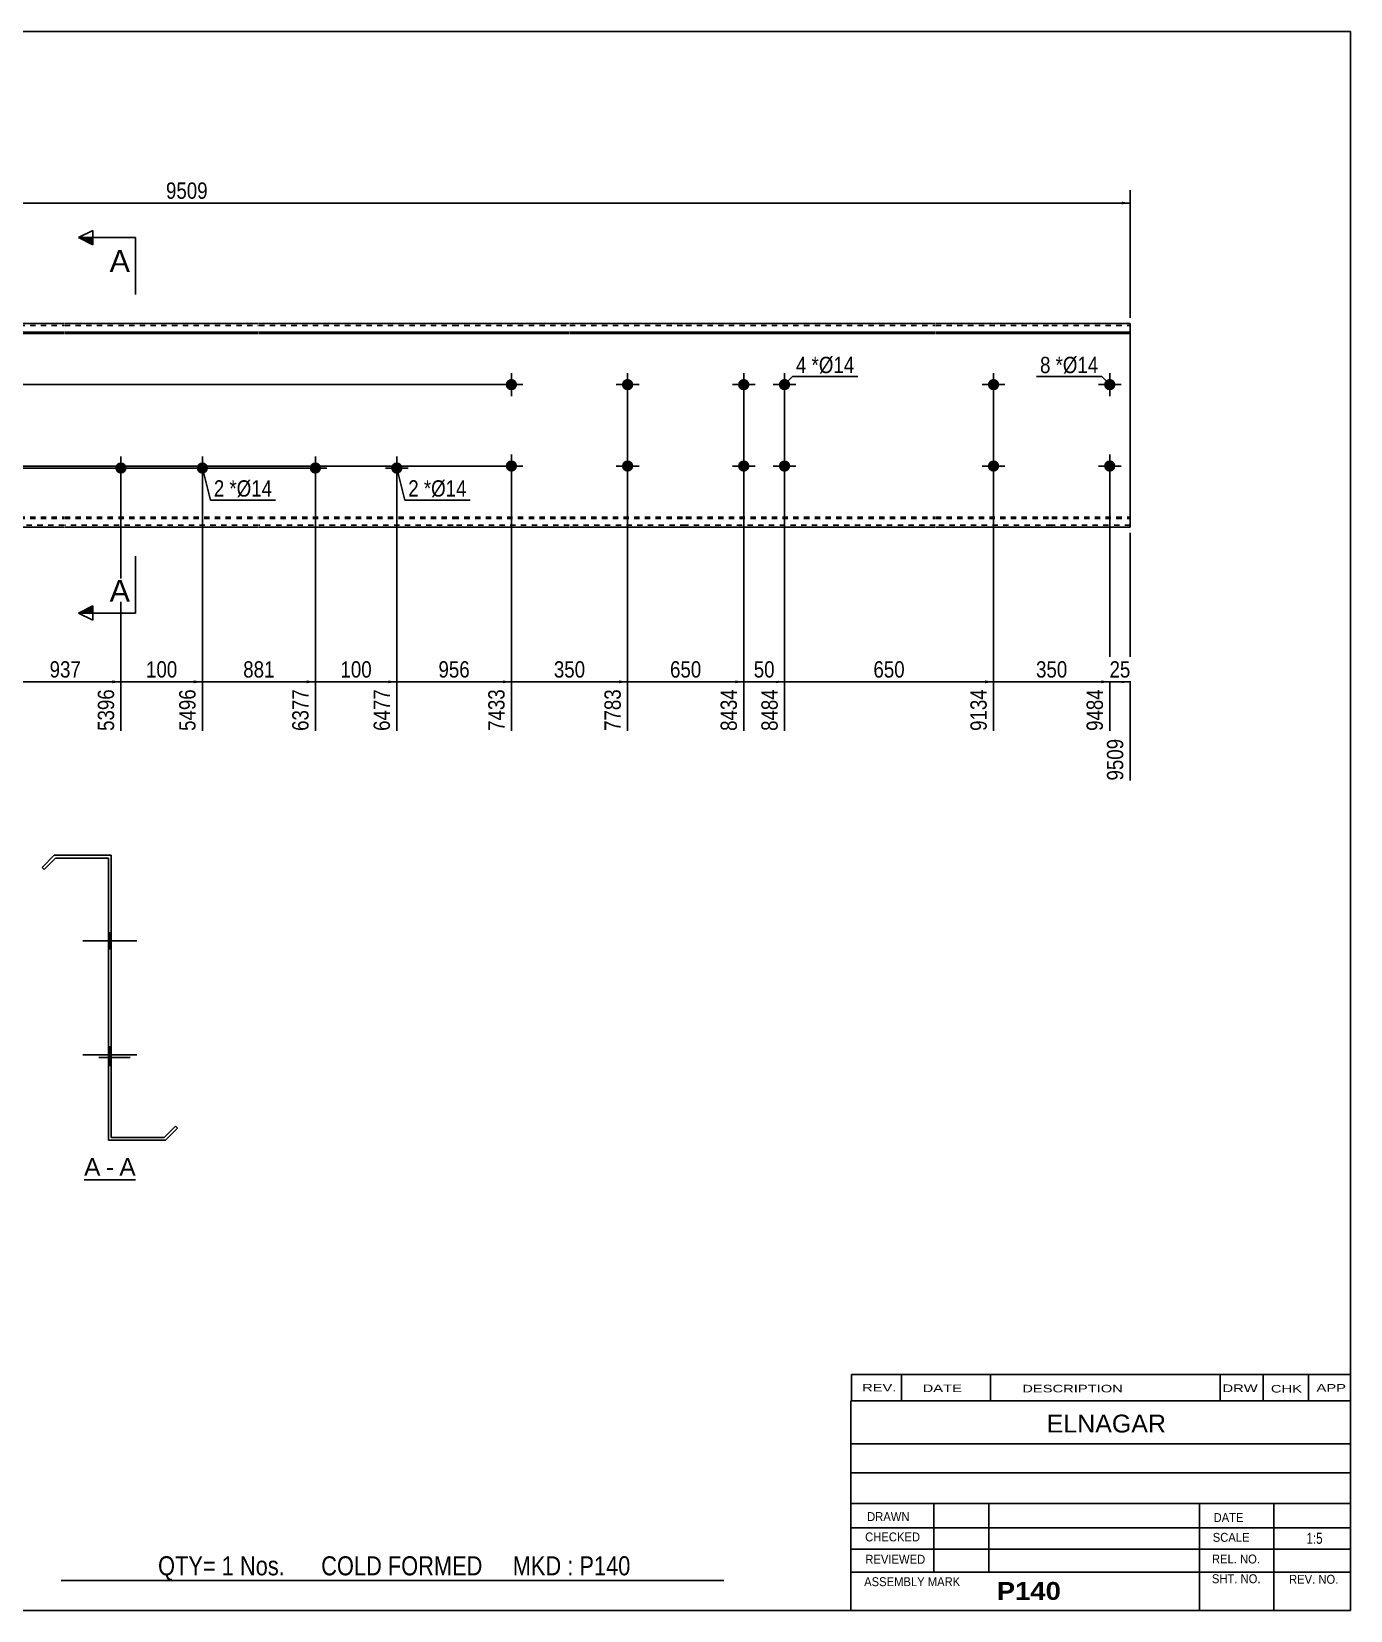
# Model space of a CAD drawing. Header units: millimetres. Extents: x -33 to 369, y -208 to 69.
# Drawn here: x 138.2 to 369.5, y -207.9 to 69.1 of the extents above; entities that cross this region are included whole.
import ezdxf

# ---------------------------------------------------------------- set-up
doc = ezdxf.new("R2010")
doc.units = ezdxf.units.MM
doc.linetypes.add('DXK_LINE_DOT1', pattern=[1.8814, 0.9407, -0.9407])
doc.styles.add('Arial', font='ARIAL.TTF', dxfattribs={"height": 0.2})
doc.styles.add('Arial Bold', font='ARIALBD.TTF', dxfattribs={"height": 0.2})
doc.styles.add('Arial Narrow', font='ARIALN.TTF', dxfattribs={"height": 0.2})

# ---------------------------------------------------------------- blocks, each defined once
blk = doc.blocks.new('Unknown-628700076-1200')
at = {"color": 5, "linetype": 'Continuous'}
for p, q in [((369.5, 69.08), (-30.5, 69.08)), ((-30.5, 69.08), (-30.5, -207.92)), ((369.5, -207.92), (369.5, 69.08)), ((-30.5, -207.92), (369.5, -207.92))]:
    blk.add_line(p, q, dxfattribs=at)
at = {"color": 174, "linetype": 'Continuous', "style": 'Arial'}
blk.add_text('Tekla structures', height=1.9102, rotation=90, dxfattribs=at).set_placement((-31, -207.42))
blk = doc.blocks.new('Unknown-628700076-12 - 1624')
at = {"color": 7, "linetype": 'Continuous'}
blk.add_line((147.42, -132.38), (156.45, -132.38), dxfattribs=at)
at = {"color": 0, "linetype": 'Continuous'}
blk.add_wipeout([(150.26, -131.63), (150.26, -128.43), (147.42, -128.43), (147.42, -131.63)], dxfattribs=at)
blk.add_wipeout([(152.64, -131.63), (152.64, -128.43), (151.22, -128.43), (151.22, -131.63)], dxfattribs=at)
at = {"color": 96, "linetype": 'Continuous', "style": 'Arial'}
blk.add_text('A', height=3.06, dxfattribs=at).set_placement((147.42, -131.63))
at = {"color": 0, "linetype": 'Continuous'}
blk.add_wipeout([(156.45, -131.63), (156.45, -128.43), (153.6, -128.43), (153.6, -131.63)], dxfattribs=at)
at = {"color": 96, "linetype": 'Continuous', "style": 'Arial'}
for s, p in [('A', (153.6, -131.63)), ('-', (151.22, -131.63))]:
    blk.add_text(s, height=3.06, dxfattribs=at).set_placement(p)
blk = doc.blocks.new('Bolt-628700076-1294 - 1220')
at = {"linetype": 'Continuous'}
for points in [[(221.35, -7.14, -1), (223.35, -7.14, -1)], [(326.29, -7.14, -1), (328.29, -7.14, -1)]]:
    blk.add_hatch(color=3, dxfattribs=at).paths.add_polyline_path(points)
at = {"color": 3, "linetype": 'Continuous'}
for p, q in [((222.35, -9.14), (222.35, -5.14)), ((327.29, -9.14), (327.29, -5.14)), ((224.35, -7.14), (220.35, -7.14)), ((329.29, -7.14), (325.29, -7.14))]:
    blk.add_line(p, q, dxfattribs=at)
blk = doc.blocks.new('Bolt-628700076-1261 - 1220')
at = {"linetype": 'Continuous'}
for points in [[(262.1, 7.14, -1), (264.1, 7.14, -1)], [(269.25, 7.14, -1), (271.25, 7.14, -1)], [(262.1, -7.14, -1), (264.1, -7.14, -1)], [(269.25, -7.14, -1), (271.25, -7.14, -1)]]:
    blk.add_hatch(color=3, dxfattribs=at).paths.add_polyline_path(points)
at = {"color": 3, "linetype": 'Continuous'}
for p, q in [((263.1, 5.14), (263.1, 9.14)), ((270.25, 5.14), (270.25, 9.14)), ((261.1, 7.14), (265.1, 7.14)), ((268.25, 7.14), (272.25, 7.14)), ((263.1, -9.14), (263.1, -5.14)), ((270.25, -9.14), (270.25, -5.14)), ((261.1, -7.14), (265.1, -7.14)), ((268.25, -7.14), (272.25, -7.14))]:
    blk.add_line(p, q, dxfattribs=at)
blk = doc.blocks.new('Part-628700076-1363 - 1220')
at = {"color": 2, "linetype": 'Continuous'}
for p, q in [((8.57, 17.86), (0, 17.86)), ((0, 17.86), (0, -17.86)), ((36.09, 17.86), (8.67, 17.86)), ((56.47, 17.86), (36.19, 17.86)), ((90.57, 17.86), (56.57, 17.86)), ((124.67, 17.86), (90.67, 17.86)), ((143.91, 17.86), (124.77, 17.86)), ((178.01, 17.86), (144.01, 17.86)), ((212.11, 17.86), (178.11, 17.86)), ((232.49, 17.86), (212.21, 17.86)), ((252.87, 17.86), (232.59, 17.86)), ((296.68, 17.86), (252.97, 17.86)), ((317.05, 17.86), (296.78, 17.86)), ((330.86, 17.86), (317.15, 17.86)), ((330.86, -17.86), (330.86, 17.86)), ((0, 16.34), (8.57, 16.34)), ((0, 16.09), (8.57, 16.09)), ((8.67, 16.34), (36.09, 16.34)), ((8.67, 16.09), (36.09, 16.09)), ((36.19, 16.34), (56.47, 16.34)), ((36.19, 16.09), (56.47, 16.09)), ((56.57, 16.34), (90.57, 16.34)), ((56.57, 16.09), (90.57, 16.09)), ((90.67, 16.34), (124.67, 16.34)), ((90.67, 16.09), (124.67, 16.09)), ((124.77, 16.34), (143.91, 16.34)), ((124.77, 16.09), (143.91, 16.09)), ((144.01, 16.34), (178.01, 16.34)), ((144.01, 16.09), (178.01, 16.09)), ((178.11, 16.34), (212.11, 16.34)), ((178.11, 16.09), (212.11, 16.09)), ((212.21, 16.34), (232.49, 16.34)), ((212.21, 16.09), (232.49, 16.09)), ((232.59, 16.34), (252.87, 16.34)), ((232.59, 16.09), (252.87, 16.09)), ((252.97, 16.34), (296.68, 16.34)), ((252.97, 16.09), (296.68, 16.09)), ((296.78, 16.34), (317.05, 16.34)), ((296.78, 16.09), (317.05, 16.09)), ((317.15, 16.34), (330.86, 16.34)), ((317.15, 16.09), (330.86, 16.09)), ((8.57, -17.86), (0, -17.86)), ((36.09, -17.86), (8.67, -17.86)), ((56.47, -17.86), (36.19, -17.86)), ((90.57, -17.86), (56.57, -17.86)), ((124.67, -17.86), (90.67, -17.86)), ((143.91, -17.86), (124.77, -17.86)), ((178.01, -17.86), (144.01, -17.86)), ((212.11, -17.86), (178.11, -17.86)), ((232.49, -17.86), (212.21, -17.86)), ((252.87, -17.86), (232.59, -17.86)), ((296.68, -17.86), (252.97, -17.86)), ((317.05, -17.86), (296.78, -17.86)), ((330.86, -17.86), (317.15, -17.86))]:
    blk.add_line(p, q, dxfattribs=at)
at = {"color": 7, "linetype": 'DXK_LINE_DOT1'}
for p, q in [((0, 17.5), (8.57, 17.5)), ((8.67, 17.5), (36.09, 17.5)), ((36.19, 17.5), (56.47, 17.5)), ((56.57, 17.5), (90.57, 17.5)), ((90.67, 17.5), (124.67, 17.5)), ((124.77, 17.5), (143.91, 17.5)), ((144.01, 17.5), (178.01, 17.5)), ((178.11, 17.5), (212.11, 17.5)), ((212.21, 17.5), (232.49, 17.5)), ((232.59, 17.5), (252.87, 17.5)), ((252.97, 17.5), (296.68, 17.5)), ((296.78, 17.5), (317.05, 17.5)), ((317.15, 17.5), (330.86, 17.5)), ((0, -16.09), (8.57, -16.09)), ((0, -16.34), (8.57, -16.34)), ((8.67, -16.09), (36.09, -16.09)), ((8.67, -16.34), (36.09, -16.34)), ((36.19, -16.09), (56.47, -16.09)), ((36.19, -16.34), (56.47, -16.34)), ((56.57, -16.09), (90.57, -16.09)), ((56.57, -16.34), (90.57, -16.34)), ((90.67, -16.09), (124.67, -16.09)), ((90.67, -16.34), (124.67, -16.34)), ((124.77, -16.09), (143.91, -16.09)), ((124.77, -16.34), (143.91, -16.34)), ((144.01, -16.09), (178.01, -16.09)), ((144.01, -16.34), (178.01, -16.34)), ((178.11, -16.09), (212.11, -16.09)), ((178.11, -16.34), (212.11, -16.34)), ((212.21, -16.09), (232.49, -16.09)), ((212.21, -16.34), (232.49, -16.34)), ((232.59, -16.09), (252.87, -16.09)), ((232.59, -16.34), (252.87, -16.34)), ((252.97, -16.09), (296.68, -16.09)), ((252.97, -16.34), (296.68, -16.34)), ((296.78, -16.09), (317.05, -16.09)), ((296.78, -16.34), (317.05, -16.34)), ((317.15, -16.09), (330.86, -16.09)), ((317.15, -16.34), (330.86, -16.34)), ((8.57, -17.5), (0, -17.5)), ((36.09, -17.5), (8.67, -17.5)), ((56.47, -17.5), (36.19, -17.5)), ((90.57, -17.5), (56.57, -17.5)), ((124.67, -17.5), (90.67, -17.5)), ((143.91, -17.5), (124.77, -17.5)), ((178.01, -17.5), (144.01, -17.5)), ((212.11, -17.5), (178.11, -17.5)), ((232.49, -17.5), (212.21, -17.5)), ((252.87, -17.5), (232.59, -17.5)), ((296.68, -17.5), (252.97, -17.5)), ((317.05, -17.5), (296.78, -17.5)), ((330.86, -17.5), (317.15, -17.5))]:
    blk.add_line(p, q, dxfattribs=at)
blk = doc.blocks.new('Bolt-628700076-1299 - 1220')
at = {"linetype": 'Continuous'}
for points in [[(221.35, 7.14, -1), (223.35, 7.14, -1)], [(326.29, 7.14, -1), (328.29, 7.14, -1)]]:
    blk.add_hatch(color=3, dxfattribs=at).paths.add_polyline_path(points)
at = {"color": 3, "linetype": 'Continuous'}
for p, q in [((222.35, 5.14), (222.35, 9.14)), ((327.29, 5.14), (327.29, 9.14)), ((224.35, 7.14), (220.35, 7.14)), ((329.29, 7.14), (325.29, 7.14))]:
    blk.add_line(p, q, dxfattribs=at)
blk = doc.blocks.new('Bolt-628700076-1368 - 1220')
at = {"linetype": 'Continuous'}
for points in [[(153.87, -6.49, -1), (153.87, -8.49, -1)], [(168.15, -6.49, -1), (168.15, -8.49, -1)]]:
    blk.add_hatch(color=3, dxfattribs=at).paths.add_polyline_path(points)
at = {"color": 3, "linetype": 'Continuous'}
for p, q in [((153.87, -9.49), (153.87, -5.49)), ((168.15, -9.49), (168.15, -5.49)), ((151.87, -7.49), (155.87, -7.49)), ((166.15, -7.49), (170.15, -7.49))]:
    blk.add_line(p, q, dxfattribs=at)
blk = doc.blocks.new('Bolt-628700076-1304 - 1220')
at = {"linetype": 'Continuous'}
for points in [[(241.73, 7.14, -1), (243.73, 7.14, -1)], [(305.91, 7.14, -1), (307.91, 7.14, -1)]]:
    blk.add_hatch(color=3, dxfattribs=at).paths.add_polyline_path(points)
at = {"color": 3, "linetype": 'Continuous'}
for p, q in [((242.73, 5.14), (242.73, 9.14)), ((306.91, 5.14), (306.91, 9.14)), ((244.73, 7.14), (240.73, 7.14)), ((308.91, 7.14), (304.91, 7.14))]:
    blk.add_line(p, q, dxfattribs=at)
blk = doc.blocks.new('Bolt-628700076-1309 - 1220')
at = {"linetype": 'Continuous'}
for points in [[(241.73, -7.14, -1), (243.73, -7.14, -1)], [(305.91, -7.14, -1), (307.91, -7.14, -1)]]:
    blk.add_hatch(color=3, dxfattribs=at).paths.add_polyline_path(points)
at = {"color": 3, "linetype": 'Continuous'}
for p, q in [((242.73, -9.14), (242.73, -5.14)), ((306.91, -9.14), (306.91, -5.14)), ((244.73, -7.14), (240.73, -7.14)), ((308.91, -7.14), (304.91, -7.14))]:
    blk.add_line(p, q, dxfattribs=at)
blk = doc.blocks.new('Bolt-628700076-1337 - 1220')
at = {"linetype": 'Continuous'}
for points in [[(187.97, -6.49, -1), (187.97, -8.49, -1)], [(202.25, -6.49, -1), (202.25, -8.49, -1)]]:
    blk.add_hatch(color=3, dxfattribs=at).paths.add_polyline_path(points)
at = {"color": 3, "linetype": 'Continuous'}
for p, q in [((187.97, -9.49), (187.97, -5.49)), ((202.25, -9.49), (202.25, -5.49)), ((185.97, -7.49), (189.97, -7.49)), ((200.25, -7.49), (204.25, -7.49))]:
    blk.add_line(p, q, dxfattribs=at)
blk = doc.blocks.new('Bolt-628700076-1629 - 1624')
at = {"linetype": 'Continuous'}
for points in [[(151.68, -89.03), (151.68, -91.83), (152.18, -91.83), (152.18, -89.03)], [(151.68, -89.03), (151.68, -91.83), (152.18, -91.83), (152.18, -89.03)], [(151.68, -109.03), (151.68, -111.83), (152.18, -111.83), (152.18, -109.03)], [(151.68, -109.03), (151.68, -111.83), (152.18, -111.83), (152.18, -109.03)]]:
    blk.add_hatch(color=3, dxfattribs=at).paths.add_polyline_path(points)
at = {"color": 3, "linetype": 'Continuous'}
for p, q in [((154.78, -90.43), (147.18, -90.43)), ((154.78, -90.43), (147.18, -90.43)), ((152.18, -89.03), (151.68, -89.03)), ((152.18, -89.03), (151.68, -89.03)), ((152.18, -91.83), (151.68, -91.83)), ((152.18, -91.83), (151.68, -91.83)), ((154.78, -110.43), (147.18, -110.43)), ((154.78, -110.43), (147.18, -110.43)), ((152.18, -109.03), (151.68, -109.03)), ((152.18, -109.03), (151.68, -109.03)), ((152.18, -111.83), (151.68, -111.83)), ((152.18, -111.83), (151.68, -111.83))]:
    blk.add_line(p, q, dxfattribs=at)
blk = doc.blocks.new('Bolt-628700076-1630 - 1624')
at = {"linetype": 'Continuous'}
for points in [[(152.18, -91.83), (152.18, -89.03), (151.68, -89.03), (151.68, -91.83)], [(152.18, -111.83), (152.18, -109.03), (151.68, -109.03), (151.68, -111.83)]]:
    blk.add_hatch(color=3, dxfattribs=at).paths.add_polyline_path(points)
at = {"color": 3, "linetype": 'Continuous'}
for p, q in [((152.18, -90.43), (147.68, -90.43)), ((152.18, -89.03), (151.68, -89.03)), ((152.18, -91.83), (151.68, -91.83)), ((152.18, -110.43), (147.68, -110.43)), ((152.18, -109.03), (151.68, -109.03)), ((152.18, -111.83), (151.68, -111.83))]:
    blk.add_line(p, q, dxfattribs=at)
blk = doc.blocks.new('Bolt-628700076-1631 - 1624')
at = {"linetype": 'Continuous'}
blk.add_hatch(color=3, dxfattribs=at).paths.add_polyline_path([(151.68, -109.03), (151.68, -111.83), (152.18, -111.83), (152.18, -109.03)])
blk.add_hatch(color=3, dxfattribs=at).paths.add_polyline_path([(151.68, -109.03), (151.68, -111.83), (152.18, -111.83), (152.18, -109.03)])
at = {"color": 3, "linetype": 'Continuous'}
for p, q in [((150.08, -110.43), (156.68, -110.43)), ((150.08, -110.43), (156.68, -110.43)), ((151.68, -109.03), (152.18, -109.03)), ((151.68, -109.03), (152.18, -109.03)), ((151.68, -111.83), (152.18, -111.83)), ((151.68, -111.83), (152.18, -111.83))]:
    blk.add_line(p, q, dxfattribs=at)
blk = doc.blocks.new('Bolt-628700076-1632 - 1624')
at = {"linetype": 'Continuous'}
blk.add_hatch(color=3, dxfattribs=at).paths.add_polyline_path([(151.68, -89.03), (151.68, -91.83), (152.18, -91.83), (152.18, -89.03)])
blk.add_hatch(color=3, dxfattribs=at).paths.add_polyline_path([(151.68, -89.03), (151.68, -91.83), (152.18, -91.83), (152.18, -89.03)])
at = {"color": 3, "linetype": 'Continuous'}
for p, q in [((150.08, -90.43), (156.68, -90.43)), ((150.08, -90.43), (156.68, -90.43)), ((151.68, -89.03), (152.18, -89.03)), ((151.68, -89.03), (152.18, -89.03)), ((151.68, -91.83), (152.18, -91.83)), ((151.68, -91.83), (152.18, -91.83))]:
    blk.add_line(p, q, dxfattribs=at)
blk = doc.blocks.new('Bolt-628700076-1633 - 1624')
at = {"linetype": 'Continuous'}
blk.add_hatch(color=3, dxfattribs=at).paths.add_polyline_path([(151.68, -89.03), (151.68, -91.83), (152.18, -91.83), (152.18, -89.03)])
blk.add_hatch(color=3, dxfattribs=at).paths.add_polyline_path([(151.68, -89.03), (151.68, -91.83), (152.18, -91.83), (152.18, -89.03)])
at = {"color": 3, "linetype": 'Continuous'}
for p, q in [((150.08, -90.43), (156.68, -90.43)), ((150.08, -90.43), (156.68, -90.43)), ((151.68, -89.03), (152.18, -89.03)), ((151.68, -89.03), (152.18, -89.03)), ((151.68, -91.83), (152.18, -91.83)), ((151.68, -91.83), (152.18, -91.83))]:
    blk.add_line(p, q, dxfattribs=at)
blk = doc.blocks.new('Bolt-628700076-1634 - 1624')
at = {"linetype": 'Continuous'}
blk.add_hatch(color=3, dxfattribs=at).paths.add_polyline_path([(151.68, -109.03), (151.68, -111.83), (152.18, -111.83), (152.18, -109.03)])
blk.add_hatch(color=3, dxfattribs=at).paths.add_polyline_path([(151.68, -109.03), (151.68, -111.83), (152.18, -111.83), (152.18, -109.03)])
at = {"color": 3, "linetype": 'Continuous'}
for p, q in [((150.08, -110.43), (156.68, -110.43)), ((150.08, -110.43), (156.68, -110.43)), ((151.68, -109.03), (152.18, -109.03)), ((151.68, -109.03), (152.18, -109.03)), ((151.68, -111.83), (152.18, -111.83)), ((151.68, -111.83), (152.18, -111.83))]:
    blk.add_line(p, q, dxfattribs=at)
blk = doc.blocks.new('Bolt-628700076-1635 - 1624')
at = {"linetype": 'Continuous'}
blk.add_hatch(color=3, dxfattribs=at).paths.add_polyline_path([(152.18, -112.32), (152.18, -109.52), (151.68, -109.52), (151.68, -112.32)])
blk.add_hatch(color=3, dxfattribs=at).paths.add_polyline_path([(152.18, -112.32), (152.18, -109.52), (151.68, -109.52), (151.68, -112.32)])
at = {"color": 3, "linetype": 'Continuous'}
for p, q in [((151.68, -109.52), (152.18, -109.52)), ((151.68, -109.52), (152.18, -109.52)), ((149.98, -110.92), (155.48, -110.92)), ((149.98, -110.92), (155.48, -110.92)), ((151.68, -112.32), (152.18, -112.32)), ((151.68, -112.32), (152.18, -112.32))]:
    blk.add_line(p, q, dxfattribs=at)
blk = doc.blocks.new('Bolt-628700076-1636 - 1624')
at = {"linetype": 'Continuous'}
for points in [[(151.68, -89.03), (151.68, -91.83), (152.18, -91.83), (152.18, -89.03)], [(151.68, -109.03), (151.68, -111.83), (152.18, -111.83), (152.18, -109.03)]]:
    blk.add_hatch(color=3, dxfattribs=at).paths.add_polyline_path(points)
at = {"color": 3, "linetype": 'Continuous'}
for p, q in [((153.78, -90.43), (147.18, -90.43)), ((152.18, -89.03), (151.68, -89.03)), ((152.18, -91.83), (151.68, -91.83)), ((153.78, -110.43), (147.18, -110.43)), ((152.18, -109.03), (151.68, -109.03)), ((152.18, -111.83), (151.68, -111.83))]:
    blk.add_line(p, q, dxfattribs=at)
blk = doc.blocks.new('Bolt-628700076-1637 - 1624')
at = {"linetype": 'Continuous'}
for points in [[(151.68, -89.03), (151.68, -91.83), (152.18, -91.83), (152.18, -89.03)], [(151.68, -89.03), (151.68, -91.83), (152.18, -91.83), (152.18, -89.03)], [(151.68, -109.03), (151.68, -111.83), (152.18, -111.83), (152.18, -109.03)], [(151.68, -109.03), (151.68, -111.83), (152.18, -111.83), (152.18, -109.03)]]:
    blk.add_hatch(color=3, dxfattribs=at).paths.add_polyline_path(points)
at = {"color": 3, "linetype": 'Continuous'}
for p, q in [((154.78, -90.43), (147.18, -90.43)), ((154.78, -90.43), (147.18, -90.43)), ((152.18, -89.03), (151.68, -89.03)), ((152.18, -89.03), (151.68, -89.03)), ((152.18, -91.83), (151.68, -91.83)), ((152.18, -91.83), (151.68, -91.83)), ((154.78, -110.43), (147.18, -110.43)), ((154.78, -110.43), (147.18, -110.43)), ((152.18, -109.03), (151.68, -109.03)), ((152.18, -109.03), (151.68, -109.03)), ((152.18, -111.83), (151.68, -111.83)), ((152.18, -111.83), (151.68, -111.83))]:
    blk.add_line(p, q, dxfattribs=at)
blk = doc.blocks.new('Part-628700076-1638 - 1624')
at = {"color": 2, "linetype": 'Continuous'}
for p, q in [((142.18, -75.43), (140.06, -77.55)), ((140.06, -77.55), (140.41, -77.91)), ((142.39, -75.93), (140.41, -77.91)), ((142.18, -75.43), (152.18, -75.43)), ((142.39, -75.93), (151.68, -75.93)), ((151.68, -75.93), (151.68, -125.43)), ((152.18, -124.93), (152.18, -75.43)), ((161.48, -124.93), (163.45, -122.96)), ((161.68, -125.43), (163.8, -123.31)), ((163.8, -123.31), (163.45, -122.96)), ((161.68, -125.43), (151.68, -125.43)), ((161.48, -124.93), (152.18, -124.93))]:
    blk.add_line(p, q, dxfattribs=at)
blk = doc.blocks.new('Bolt-628700076-1639 - 1624')
at = {"linetype": 'Continuous'}
blk.add_hatch(color=3, dxfattribs=at).paths.add_polyline_path([(152.18, -112.32), (152.18, -109.52), (151.68, -109.52), (151.68, -112.32)])
blk.add_hatch(color=3, dxfattribs=at).paths.add_polyline_path([(152.18, -112.32), (152.18, -109.52), (151.68, -109.52), (151.68, -112.32)])
at = {"color": 3, "linetype": 'Continuous'}
for p, q in [((151.68, -109.52), (152.18, -109.52)), ((151.68, -109.52), (152.18, -109.52)), ((149.98, -110.92), (155.48, -110.92)), ((149.98, -110.92), (155.48, -110.92)), ((151.68, -112.32), (152.18, -112.32)), ((151.68, -112.32), (152.18, -112.32))]:
    blk.add_line(p, q, dxfattribs=at)
blk = doc.blocks.new('Bolt-628700076-1640 - 1624')
at = {"linetype": 'Continuous'}
blk.add_hatch(color=3, dxfattribs=at).paths.add_polyline_path([(152.18, -112.32), (152.18, -109.52), (151.68, -109.52), (151.68, -112.32)])
blk.add_hatch(color=3, dxfattribs=at).paths.add_polyline_path([(152.18, -112.32), (152.18, -109.52), (151.68, -109.52), (151.68, -112.32)])
at = {"color": 3, "linetype": 'Continuous'}
for p, q in [((151.68, -109.52), (152.18, -109.52)), ((151.68, -109.52), (152.18, -109.52)), ((149.98, -110.92), (155.48, -110.92)), ((149.98, -110.92), (155.48, -110.92)), ((151.68, -112.32), (152.18, -112.32)), ((151.68, -112.32), (152.18, -112.32))]:
    blk.add_line(p, q, dxfattribs=at)
blk = doc.blocks.new('Bolt-628700076-1641 - 1624')
at = {"linetype": 'Continuous'}
blk.add_hatch(color=3, dxfattribs=at).paths.add_polyline_path([(152.18, -112.32), (152.18, -109.52), (151.68, -109.52), (151.68, -112.32)])
blk.add_hatch(color=3, dxfattribs=at).paths.add_polyline_path([(152.18, -112.32), (152.18, -109.52), (151.68, -109.52), (151.68, -112.32)])
at = {"color": 3, "linetype": 'Continuous'}
for p, q in [((151.68, -109.52), (152.18, -109.52)), ((151.68, -109.52), (152.18, -109.52)), ((149.98, -110.92), (155.48, -110.92)), ((149.98, -110.92), (155.48, -110.92)), ((151.68, -112.32), (152.18, -112.32)), ((151.68, -112.32), (152.18, -112.32))]:
    blk.add_line(p, q, dxfattribs=at)
blk = doc.blocks.new('StraightDimension-628700076-2629 - 1220')
at = {"linetype": 'Continuous'}
blk.add_hatch(color=7, dxfattribs=at).paths.add_polyline_path([(186.47, -44.75), (187.97, -45), (186.47, -45.25)])
at = {"color": 7, "linetype": 'Continuous'}
for p, q in [((168.15, -8.49), (168.15, -53.61)), ((187.97, -8.49), (187.97, -53.61)), ((168.15, -45), (187.97, -45))]:
    blk.add_line(p, q, dxfattribs=at)
at = {"color": 0}
blk.add_wipeout([(181.4, -44.85), (181.4, -40.65), (174.72, -40.65), (174.72, -44.85)], dxfattribs=at)
at = {"color": 0, "linetype": 'Continuous'}
blk.add_wipeout([(187.37, -45.7), (183.17, -45.7), (183.17, -54.21), (187.37, -54.21)], dxfattribs=at)
at = {"color": 3, "style": 'Arial Narrow'}
blk.add_text('881', height=2.863, dxfattribs=at).set_placement((175.32, -44.25))
at = {"color": 3, "linetype": 'Continuous', "style": 'Arial Narrow'}
blk.add_text('6377', height=2.863, rotation=90.0002, dxfattribs=at).set_placement((186.77, -53.61))
blk = doc.blocks.new('StraightDimension-628700076-2623 - 1220')
at = {"linetype": 'Continuous'}
blk.add_hatch(color=7, dxfattribs=at).paths.add_polyline_path([(305.41, -44.75), (306.91, -45), (305.41, -45.25)])
at = {"color": 7, "linetype": 'Continuous'}
for p, q in [((270.25, 6.14), (270.25, -53.61)), ((306.91, 6.14), (306.91, -53.61)), ((270.25, -45), (306.91, -45))]:
    blk.add_line(p, q, dxfattribs=at)
at = {"color": 0}
blk.add_wipeout([(291.92, -44.85), (291.92, -40.65), (285.24, -40.65), (285.24, -44.85)], dxfattribs=at)
at = {"color": 0, "linetype": 'Continuous'}
blk.add_wipeout([(306.31, -45.7), (302.11, -45.7), (302.11, -54.21), (306.31, -54.21)], dxfattribs=at)
at = {"color": 3, "style": 'Arial Narrow'}
blk.add_text('650', height=2.863, dxfattribs=at).set_placement((285.84, -44.25))
at = {"color": 3, "linetype": 'Continuous', "style": 'Arial Narrow'}
blk.add_text('9134', height=2.863, rotation=90.0002, dxfattribs=at).set_placement((305.71, -53.61))
blk = doc.blocks.new('StraightDimension-628700076-2622 - 1220')
at = {"linetype": 'Continuous'}
blk.add_hatch(color=7, dxfattribs=at).paths.add_polyline_path([(325.79, -44.75), (327.29, -45), (325.79, -45.25)])
at = {"color": 7, "linetype": 'Continuous'}
for p, q in [((306.91, 6.14), (306.91, -53.61)), ((327.29, -8.14), (327.29, -53.61)), ((306.91, -45), (327.29, -45))]:
    blk.add_line(p, q, dxfattribs=at)
at = {"color": 0}
blk.add_wipeout([(320.44, -44.85), (320.44, -40.65), (313.76, -40.65), (313.76, -44.85)], dxfattribs=at)
at = {"color": 0, "linetype": 'Continuous'}
blk.add_wipeout([(326.69, -45.7), (322.49, -45.7), (322.49, -54.21), (326.69, -54.21)], dxfattribs=at)
at = {"color": 3, "style": 'Arial Narrow'}
blk.add_text('350', height=2.863, dxfattribs=at).set_placement((314.36, -44.25))
at = {"color": 3, "linetype": 'Continuous', "style": 'Arial Narrow'}
blk.add_text('9484', height=2.863, rotation=90.0002, dxfattribs=at).set_placement((326.09, -53.61))
blk = doc.blocks.new('StraightDimension-628700076-1395 - 1220')
at = {"linetype": 'Continuous'}
for points in [[(1.5, 38.75), (0, 39), (1.5, 39.25)], [(329.36, 39.25), (330.86, 39), (329.36, 38.75)]]:
    blk.add_hatch(color=7, dxfattribs=at).paths.add_polyline_path(points)
at = {"color": 7, "linetype": 'Continuous'}
for p, q in [((0, 18.86), (0, 41.25)), ((0, 39), (330.86, 39)), ((330.86, 18.86), (330.86, 41.25))]:
    blk.add_line(p, q, dxfattribs=at)
at = {"color": 0}
blk.add_wipeout([(169.69, 39.15), (169.69, 43.35), (161.17, 43.35), (161.17, 39.15)], dxfattribs=at)
at = {"color": 3, "style": 'Arial Narrow'}
blk.add_text('9509', height=2.863, dxfattribs=at).set_placement((161.77, 39.75))
blk = doc.blocks.new('StraightDimension-628700076-1426 - 1220')
at = {"linetype": 'Continuous'}
for points in [[(2.75, 16.36), (3, 17.86), (3.25, 16.36)], [(3.25, 8.64), (3, 7.14), (2.75, 8.64)]]:
    blk.add_hatch(color=7, dxfattribs=at).paths.add_polyline_path(points)
at = {"color": 7, "linetype": 'Continuous'}
for p, q in [((17.81, 17.86), (0.75, 17.86)), ((3, 7.14), (3, 17.86)), ((221.35, 7.14), (0.75, 7.14))]:
    blk.add_line(p, q, dxfattribs=at)
at = {"color": 0}
blk.add_wipeout([(2.85, 14.93), (-1.35, 14.93), (-1.35, 10.07), (2.85, 10.07)], dxfattribs=at)
at = {"color": 3, "style": 'Arial Narrow'}
blk.add_text('75', height=2.863, rotation=90.0002, dxfattribs=at).set_placement((2.25, 10.67))
blk = doc.blocks.new('StraightDimension-628700076-2402 - 1220')
at = {"linetype": 'Continuous'}
for points in [[(3.25, -5.64), (3, -7.14), (2.75, -5.64)], [(2.75, -8.99), (3, -7.49), (3.25, -8.99)]]:
    blk.add_hatch(color=7, dxfattribs=at).paths.add_polyline_path(points)
at = {"color": 7, "linetype": 'Continuous'}
for p, q in [((221.35, -7.14), (0.75, -7.14)), ((186.97, -7.49), (0.75, -7.49)), ((3, -7.49), (3, -7.14))]:
    blk.add_line(p, q, dxfattribs=at)
at = {"color": 0}
blk.add_wipeout([(2.85, -5.8), (-1.35, -5.8), (-1.35, -8.83), (2.85, -8.83)], dxfattribs=at)
at = {"color": 3, "style": 'Arial Narrow'}
blk.add_text('2', height=2.86, rotation=90.0002, dxfattribs=at).set_placement((2.25, -8.23))
blk = doc.blocks.new('StraightDimension-628700076-2403 - 1220')
at = {"linetype": 'Continuous'}
for points in [[(2.75, -8.99), (3, -7.49), (3.25, -8.99)], [(3.25, -16.36), (3, -17.86), (2.75, -16.36)]]:
    blk.add_hatch(color=7, dxfattribs=at).paths.add_polyline_path(points)
at = {"color": 7, "linetype": 'Continuous'}
for p, q in [((186.97, -7.49), (0.75, -7.49)), ((3, -17.86), (3, -7.49)), ((17.81, -17.86), (0.75, -17.86))]:
    blk.add_line(p, q, dxfattribs=at)
at = {"color": 0}
blk.add_wipeout([(2.85, -10.25), (-1.35, -10.25), (-1.35, -15.1), (2.85, -15.1)], dxfattribs=at)
at = {"color": 3, "style": 'Arial Narrow'}
blk.add_text('73', height=2.863, rotation=90.0002, dxfattribs=at).set_placement((2.25, -14.5))
blk = doc.blocks.new('StraightDimension-628700076-2621 - 1220')
at = {"linetype": 'Continuous'}
blk.add_hatch(color=7, dxfattribs=at).paths.add_polyline_path([(329.36, -44.75), (330.86, -45), (329.36, -45.25)])
at = {"color": 7, "linetype": 'Continuous'}
for p, q in [((327.29, -8.14), (327.29, -53.61)), ((330.86, -18.86), (330.86, -62.31)), ((327.29, -45), (330.86, -45))]:
    blk.add_line(p, q, dxfattribs=at)
at = {"color": 0}
blk.add_wipeout([(331.5, -44.85), (331.5, -40.65), (326.65, -40.65), (326.65, -44.85)], dxfattribs=at)
at = {"color": 0, "linetype": 'Continuous'}
blk.add_wipeout([(330.26, -54.4), (326.06, -54.4), (326.06, -62.91), (330.26, -62.91)], dxfattribs=at)
at = {"color": 3, "style": 'Arial Narrow'}
blk.add_text('25', height=2.863, dxfattribs=at).set_placement((327.25, -44.25))
at = {"color": 3, "linetype": 'Continuous', "style": 'Arial Narrow'}
blk.add_text('9509', height=2.863, rotation=90.0002, dxfattribs=at).set_placement((329.66, -62.31))
blk = doc.blocks.new('StraightDimension-628700076-2624 - 1220')
at = {"linetype": 'Continuous'}
blk.add_hatch(color=7, dxfattribs=at).paths.add_polyline_path([(268.75, -44.75), (270.25, -45), (268.75, -45.25)])
at = {"color": 7, "linetype": 'Continuous'}
for p, q in [((263.1, 6.14), (263.1, -53.61)), ((270.25, 6.14), (270.25, -53.61)), ((263.1, -45), (270.25, -45))]:
    blk.add_line(p, q, dxfattribs=at)
at = {"color": 0}
blk.add_wipeout([(269.1, -44.85), (269.1, -40.65), (264.25, -40.65), (264.25, -44.85)], dxfattribs=at)
at = {"color": 3, "style": 'Arial Narrow'}
blk.add_text('50', height=2.863, dxfattribs=at).set_placement((264.85, -44.25))
at = {"color": 0, "linetype": 'Continuous'}
blk.add_wipeout([(269.65, -45.7), (265.45, -45.7), (265.45, -54.21), (269.65, -54.21)], dxfattribs=at)
at = {"color": 3, "linetype": 'Continuous', "style": 'Arial Narrow'}
blk.add_text('8484', height=2.863, rotation=90.0002, dxfattribs=at).set_placement((269.05, -53.61))
blk = doc.blocks.new('StraightDimension-628700076-2625 - 1220')
at = {"linetype": 'Continuous'}
blk.add_hatch(color=7, dxfattribs=at).paths.add_polyline_path([(261.6, -44.75), (263.1, -45), (261.6, -45.25)])
at = {"color": 7, "linetype": 'Continuous'}
for p, q in [((242.73, 6.14), (242.73, -53.61)), ((263.1, 6.14), (263.1, -53.61)), ((242.73, -45), (263.1, -45))]:
    blk.add_line(p, q, dxfattribs=at)
at = {"color": 0}
blk.add_wipeout([(256.26, -44.85), (256.26, -40.65), (249.57, -40.65), (249.57, -44.85)], dxfattribs=at)
at = {"color": 0, "linetype": 'Continuous'}
blk.add_wipeout([(262.5, -45.7), (258.3, -45.7), (258.3, -54.21), (262.5, -54.21)], dxfattribs=at)
at = {"color": 3, "style": 'Arial Narrow'}
blk.add_text('650', height=2.863, dxfattribs=at).set_placement((250.17, -44.25))
at = {"color": 3, "linetype": 'Continuous', "style": 'Arial Narrow'}
blk.add_text('8434', height=2.863, rotation=90.0002, dxfattribs=at).set_placement((261.9, -53.61))
blk = doc.blocks.new('StraightDimension-628700076-2626 - 1220')
at = {"linetype": 'Continuous'}
blk.add_hatch(color=7, dxfattribs=at).paths.add_polyline_path([(241.23, -44.75), (242.73, -45), (241.23, -45.25)])
at = {"color": 7, "linetype": 'Continuous'}
for p, q in [((242.73, 6.14), (242.73, -53.61)), ((222.35, -8.14), (222.35, -53.61)), ((222.35, -45), (242.73, -45))]:
    blk.add_line(p, q, dxfattribs=at)
at = {"color": 0}
blk.add_wipeout([(235.88, -44.85), (235.88, -40.65), (229.2, -40.65), (229.2, -44.85)], dxfattribs=at)
at = {"color": 0, "linetype": 'Continuous'}
blk.add_wipeout([(242.13, -45.7), (237.93, -45.7), (237.93, -54.21), (242.13, -54.21)], dxfattribs=at)
at = {"color": 3, "style": 'Arial Narrow'}
blk.add_text('350', height=2.863, dxfattribs=at).set_placement((229.8, -44.25))
at = {"color": 3, "linetype": 'Continuous', "style": 'Arial Narrow'}
blk.add_text('7783', height=2.863, rotation=90.0002, dxfattribs=at).set_placement((241.53, -53.61))
blk = doc.blocks.new('StraightDimension-628700076-2627 - 1220')
at = {"linetype": 'Continuous'}
blk.add_hatch(color=7, dxfattribs=at).paths.add_polyline_path([(220.85, -44.75), (222.35, -45), (220.85, -45.25)])
at = {"color": 7, "linetype": 'Continuous'}
for p, q in [((222.35, -8.14), (222.35, -53.61)), ((202.25, -8.49), (202.25, -53.61)), ((202.25, -45), (222.35, -45))]:
    blk.add_line(p, q, dxfattribs=at)
at = {"color": 0}
blk.add_wipeout([(215.64, -44.85), (215.64, -40.65), (208.96, -40.65), (208.96, -44.85)], dxfattribs=at)
at = {"color": 0, "linetype": 'Continuous'}
blk.add_wipeout([(221.75, -45.7), (217.55, -45.7), (217.55, -54.21), (221.75, -54.21)], dxfattribs=at)
at = {"color": 3, "style": 'Arial Narrow'}
blk.add_text('956', height=2.863, dxfattribs=at).set_placement((209.56, -44.25))
at = {"color": 3, "linetype": 'Continuous', "style": 'Arial Narrow'}
blk.add_text('7433', height=2.863, rotation=90.0002, dxfattribs=at).set_placement((221.15, -53.61))
blk = doc.blocks.new('StraightDimension-628700076-2628 - 1220')
at = {"linetype": 'Continuous'}
blk.add_hatch(color=7, dxfattribs=at).paths.add_polyline_path([(200.75, -44.75), (202.25, -45), (200.75, -45.25)])
at = {"color": 7, "linetype": 'Continuous'}
for p, q in [((187.97, -8.49), (187.97, -53.61)), ((202.25, -8.49), (202.25, -53.61)), ((187.97, -45), (202.25, -45))]:
    blk.add_line(p, q, dxfattribs=at)
at = {"color": 0}
blk.add_wipeout([(198.45, -44.85), (198.45, -40.65), (191.77, -40.65), (191.77, -44.85)], dxfattribs=at)
at = {"color": 3, "style": 'Arial Narrow'}
blk.add_text('100', height=2.863, dxfattribs=at).set_placement((192.37, -44.25))
at = {"color": 0, "linetype": 'Continuous'}
blk.add_wipeout([(201.65, -45.7), (197.45, -45.7), (197.45, -54.21), (201.65, -54.21)], dxfattribs=at)
at = {"color": 3, "linetype": 'Continuous', "style": 'Arial Narrow'}
blk.add_text('6477', height=2.863, rotation=90.0002, dxfattribs=at).set_placement((201.05, -53.61))
blk = doc.blocks.new('StraightDimension-628700076-2630 - 1220')
at = {"linetype": 'Continuous'}
blk.add_hatch(color=7, dxfattribs=at).paths.add_polyline_path([(166.65, -44.75), (168.15, -45), (166.65, -45.25)])
at = {"color": 7, "linetype": 'Continuous'}
for p, q in [((153.87, -8.49), (153.87, -53.61)), ((168.15, -8.49), (168.15, -53.61)), ((153.87, -45), (168.15, -45))]:
    blk.add_line(p, q, dxfattribs=at)
at = {"color": 0}
blk.add_wipeout([(164.35, -44.85), (164.35, -40.65), (157.67, -40.65), (157.67, -44.85)], dxfattribs=at)
at = {"color": 3, "style": 'Arial Narrow'}
blk.add_text('100', height=2.863, dxfattribs=at).set_placement((158.27, -44.25))
at = {"color": 0, "linetype": 'Continuous'}
blk.add_wipeout([(167.55, -45.7), (163.35, -45.7), (163.35, -54.21), (167.55, -54.21)], dxfattribs=at)
at = {"color": 3, "linetype": 'Continuous', "style": 'Arial Narrow'}
blk.add_text('5496', height=2.863, rotation=90.0002, dxfattribs=at).set_placement((166.95, -53.61))
blk = doc.blocks.new('StraightDimension-628700076-2631 - 1220')
at = {"linetype": 'Continuous'}
blk.add_hatch(color=7, dxfattribs=at).paths.add_polyline_path([(152.37, -44.75), (153.87, -45), (152.37, -45.25)])
at = {"color": 7, "linetype": 'Continuous'}
for p, q in [((134.34, -8.14), (134.34, -53.61)), ((153.87, -8.49), (153.87, -53.61)), ((134.34, -45), (153.87, -45))]:
    blk.add_line(p, q, dxfattribs=at)
at = {"color": 0}
blk.add_wipeout([(147.45, -44.85), (147.45, -40.65), (140.76, -40.65), (140.76, -44.85)], dxfattribs=at)
at = {"color": 0, "linetype": 'Continuous'}
blk.add_wipeout([(153.27, -45.7), (149.07, -45.7), (149.07, -54.21), (153.27, -54.21)], dxfattribs=at)
at = {"color": 3, "style": 'Arial Narrow'}
blk.add_text('937', height=2.863, dxfattribs=at).set_placement((141.36, -44.25))
at = {"color": 3, "linetype": 'Continuous', "style": 'Arial Narrow'}
blk.add_text('5396', height=2.863, rotation=90.0002, dxfattribs=at).set_placement((152.67, -53.61))
blk = doc.blocks.new('CBS_CALLOFF-628700076-2878')
at = {"color": 7, "linetype": 'Continuous'}
blk.add_line((143.37, -202.65), (259.61, -202.67), dxfattribs=at)
at = {"color": 3, "linetype": 'Continuous', "style": 'Arial Narrow'}
blk.add_text('QTY= 1 Nos.      COLD FORMED     MKD : P140', height=3.3405, dxfattribs=at).set_placement((160.38, -201.76))
blk = doc.blocks.new('CBS_NAME_BLOG-628700076-2879')
at = {"color": 7, "linetype": 'Continuous'}
for p, q in [((281.9, -171.17), (369.42, -171.17)), ((281.9, -207.87), (281.9, -171.17)), ((281.9, -178.7), (369.42, -178.7)), ((281.98, -183.76), (369.49, -183.76)), ((281.9, -189.13), (369.42, -189.13)), ((296.43, -201.23), (296.43, -189.14)), ((306.11, -201.21), (306.11, -189.14)), ((343.03, -207.87), (343.03, -189.14)), ((356.08, -207.87), (356.08, -189.13)), ((281.91, -193.43), (369.49, -193.41)), ((281.9, -197.17), (369.42, -197.17)), ((281.9, -201.22), (369.42, -201.22)), ((281.9, -207.92), (369.49, -207.92))]:
    blk.add_line(p, q, dxfattribs=at)
at = {"color": 3, "linetype": 'Continuous', "style": 'Arial'}
blk.add_text('ELNAGAR', height=3.133, dxfattribs=at).set_placement((316.23, -176.7))
at = {"color": 3, "linetype": 'Continuous'}
for s, height, style, width, p in [('DRAWN', 1.566, 'Arial', 0.9, (284.73, -192.24)), ('DATE', 1.566, 'Arial', 0.9, (345.5, -192.4)), ('CHECKED', 1.566, 'Arial', 0.9, (284.39, -195.81)), ('SCALE', 1.566, 'Arial', 0.9, (345.35, -195.88)), ('1:5', 1.957, 'Arial Narrow', 0.9, (361.8, -196.23)), ('REVIEWED', 1.566, 'Arial', 0.9, (284.42, -199.73)), ('REL. NO.', 1.566, 'Arial', 0.9, (345.21, -199.68)), ('ASSEMBLY MARK', 1.5663, 'Arial', 0.9, (284.21, -203.66)), ('SHT. NO.', 1.566, 'Arial', 0.9, (345.2, -203.14)), ('REV. NO.', 1.566, 'Arial', 0.9, (358.73, -203.24)), ('P140', 3.131, 'Arial Bold', 1.1, (307.48, -206.06))]:
    blk.add_text(s, height=height, dxfattribs=dict(at, style=style, width=width)).set_placement(p)
blk = doc.blocks.new('CBS_REVISION-628700076-2880')
at = {"color": 7, "linetype": 'Continuous'}
for p, q in [((281.99, -166.53), (281.99, -171.17)), ((281.99, -166.54), (369.49, -166.54)), ((290.78, -166.54), (290.78, -171.17)), ((306.38, -166.54), (306.38, -171.1)), ((346.64, -166.54), (346.64, -171.16)), ((354.18, -166.54), (354.18, -171.17)), ((362.12, -166.54), (362.12, -171.17)), ((281.99, -171.17), (369.49, -171.17))]:
    blk.add_line(p, q, dxfattribs=at)
at = {"color": 7, "style": 'Arial Narrow', "width": 1.7}
for s, height, p in [('REV.', 1.326, (283.85, -169.49)), ('DATE', 1.326, (294.47, -169.61)), ('DESCRIPTION', 1.3257, (311.95, -169.66)), ('DRW', 1.326, (347.07, -169.6)), ('CHK', 1.326, (355.55, -169.69)), ('APP', 1.326, (363.55, -169.53))]:
    blk.add_text(s, height=height, dxfattribs=at).set_placement(p)
blk = doc.blocks.new('Mark-628700076-1256 - 1220')
at = {"color": 0}
blk.add_wipeout([(274.09, 9.16), (274.09, 12.16), (272.26, 12.16), (272.26, 9.16)], dxfattribs=at)
blk.add_wipeout([(274.09, 9.16), (274.09, 12.16), (272.26, 12.16), (272.26, 9.16)], dxfattribs=at)
at = {"color": 7, "linetype": 'Continuous'}
blk.add_line((270.25, 7.14), (271.66, 8.56), dxfattribs=at)
at = {"color": 0}
blk.add_wipeout([(276.27, 9.16), (276.27, 12.16), (274.99, 12.16), (274.99, 9.16)], dxfattribs=at)
blk.add_wipeout([(276.27, 9.16), (276.27, 12.16), (274.99, 12.16), (274.99, 9.16)], dxfattribs=at)
at = {"color": 3, "style": 'Arial Narrow'}
blk.add_text('4', height=2.86, dxfattribs=at).set_placement((272.26, 9.16))
at = {"color": 0}
blk.add_wipeout([(282.48, 9.16), (282.48, 12.16), (276.27, 12.16), (276.27, 9.16)], dxfattribs=at)
blk.add_wipeout([(282.48, 9.16), (282.48, 12.16), (276.27, 12.16), (276.27, 9.16)], dxfattribs=at)
at = {"color": 7, "linetype": 'Continuous'}
blk.add_line((271.66, 8.56), (283.08, 8.56), dxfattribs=at)
at = {"color": 3, "style": 'Arial Narrow'}
for s, height, p in [('*', 2.86, (274.99, 9.16)), ('Ø14', 2.863, (276.27, 9.16))]:
    blk.add_text(s, height=height, dxfattribs=at).set_placement(p)
blk = doc.blocks.new('SectionMark-628700076-1588 - 1220')
at = {"linetype": 'Continuous'}
for points in [[(148.94, 32.93), (148.94, 31.68), (146.44, 32.93)], [(148.94, -31.68), (148.94, -32.93), (146.44, -32.93)]]:
    blk.add_hatch(color=30, dxfattribs=at).paths.add_polyline_path(points)
at = {"color": 30, "linetype": 'Continuous'}
for p, q in [((146.44, 32.93), (148.94, 34.18)), ((148.94, 31.68), (148.94, 34.18)), ((156.44, 32.93), (146.44, 32.93)), ((146.44, 32.93), (148.94, 31.68)), ((146.44, -32.93), (148.94, -31.68)), ((156.44, -32.93), (146.44, -32.93)), ((148.94, -34.18), (146.44, -32.93)), ((148.94, -31.68), (148.94, -34.18))]:
    blk.add_line(p, q, dxfattribs=at)
at = {"color": 0, "linetype": 'Continuous'}
for points in [[(155.44, 26.93), (155.44, 30.93), (151.89, 30.93), (151.89, 26.93)], [(155.44, -30.93), (155.44, -26.93), (151.89, -26.93), (151.89, -30.93)]]:
    blk.add_wipeout(points, dxfattribs=at)
at = {"color": 30, "linetype": 'Continuous'}
for p, q in [((156.44, 32.93), (156.44, 22.93)), ((156.44, -32.93), (156.44, -22.93))]:
    blk.add_line(p, q, dxfattribs=at)
at = {"color": 96, "linetype": 'Continuous', "style": 'Arial'}
for p in [(151.89, 26.93), (151.89, -30.93)]:
    blk.add_text('A', height=3.82, dxfattribs=at).set_placement(p)
blk = doc.blocks.new('Mark-628700076-1333 - 1220')
at = {"color": 0}
blk.add_wipeout([(206.1, -12.5), (206.1, -9.5), (204.27, -9.5), (204.27, -12.5)], dxfattribs=at)
blk.add_wipeout([(206.1, -12.5), (206.1, -9.5), (204.27, -9.5), (204.27, -12.5)], dxfattribs=at)
at = {"color": 7, "linetype": 'Continuous'}
blk.add_line((202.25, -7.49), (203.67, -13.1), dxfattribs=at)
at = {"color": 0}
blk.add_wipeout([(208.27, -12.5), (208.27, -9.5), (207, -9.5), (207, -12.5)], dxfattribs=at)
blk.add_wipeout([(208.27, -12.5), (208.27, -9.5), (207, -9.5), (207, -12.5)], dxfattribs=at)
at = {"color": 3, "style": 'Arial Narrow'}
blk.add_text('2', height=2.86, dxfattribs=at).set_placement((204.27, -12.5))
at = {"color": 0}
blk.add_wipeout([(214.49, -12.5), (214.49, -9.5), (208.27, -9.5), (208.27, -12.5)], dxfattribs=at)
blk.add_wipeout([(214.49, -12.5), (214.49, -9.5), (208.27, -9.5), (208.27, -12.5)], dxfattribs=at)
at = {"color": 7, "linetype": 'Continuous'}
blk.add_line((203.67, -13.1), (215.09, -13.1), dxfattribs=at)
at = {"color": 3, "style": 'Arial Narrow'}
for s, height, p in [('*', 2.86, (207, -12.5)), ('Ø14', 2.863, (208.27, -12.5))]:
    blk.add_text(s, height=height, dxfattribs=at).set_placement(p)
blk = doc.blocks.new('Mark-628700076-1364 - 1220')
at = {"color": 0}
blk.add_wipeout([(172, -12.5), (172, -9.5), (170.17, -9.5), (170.17, -12.5)], dxfattribs=at)
blk.add_wipeout([(172, -12.5), (172, -9.5), (170.17, -9.5), (170.17, -12.5)], dxfattribs=at)
at = {"color": 7, "linetype": 'Continuous'}
blk.add_line((168.15, -7.49), (169.57, -13.1), dxfattribs=at)
at = {"color": 0}
blk.add_wipeout([(174.17, -12.5), (174.17, -9.5), (172.9, -9.5), (172.9, -12.5)], dxfattribs=at)
blk.add_wipeout([(174.17, -12.5), (174.17, -9.5), (172.9, -9.5), (172.9, -12.5)], dxfattribs=at)
at = {"color": 3, "style": 'Arial Narrow'}
blk.add_text('2', height=2.86, dxfattribs=at).set_placement((170.17, -12.5))
at = {"color": 0}
blk.add_wipeout([(180.39, -12.5), (180.39, -9.5), (174.17, -9.5), (174.17, -12.5)], dxfattribs=at)
blk.add_wipeout([(180.39, -12.5), (180.39, -9.5), (174.17, -9.5), (174.17, -12.5)], dxfattribs=at)
at = {"color": 7, "linetype": 'Continuous'}
blk.add_line((169.57, -13.1), (180.99, -13.1), dxfattribs=at)
at = {"color": 3, "style": 'Arial Narrow'}
for s, height, p in [('*', 2.86, (172.9, -12.5)), ('Ø14', 2.863, (174.17, -12.5))]:
    blk.add_text(s, height=height, dxfattribs=at).set_placement(p)
blk = doc.blocks.new('MarkSet-628700076-1613 - 1220')
at = {"color": 0}
blk.add_wipeout([(316.89, 9.16), (316.89, 12.16), (315.06, 12.16), (315.06, 9.16)], dxfattribs=at)
blk.add_wipeout([(316.89, 9.16), (316.89, 12.16), (315.06, 12.16), (315.06, 9.16)], dxfattribs=at)
blk.add_wipeout([(319.06, 9.16), (319.06, 12.16), (317.79, 12.16), (317.79, 9.16)], dxfattribs=at)
blk.add_wipeout([(319.06, 9.16), (319.06, 12.16), (317.79, 12.16), (317.79, 9.16)], dxfattribs=at)
at = {"color": 3, "style": 'Arial Narrow'}
blk.add_text('8', height=2.86, dxfattribs=at).set_placement((315.06, 9.16))
at = {"color": 0}
blk.add_wipeout([(325.28, 9.16), (325.28, 12.16), (319.06, 12.16), (319.06, 9.16)], dxfattribs=at)
blk.add_wipeout([(325.28, 9.16), (325.28, 12.16), (319.06, 12.16), (319.06, 9.16)], dxfattribs=at)
at = {"color": 7, "linetype": 'Continuous'}
for p in [(314.46, 8.56), (327.29, 7.14)]:
    blk.add_line(p, (325.88, 8.56), dxfattribs=at)
at = {"color": 3, "style": 'Arial Narrow'}
for s, height, p in [('*', 2.86, (317.79, 9.16)), ('Ø14', 2.863, (319.06, 9.16))]:
    blk.add_text(s, height=height, dxfattribs=at).set_placement(p)

msp = doc.modelspace()

# ---------------------------------------------------------------- block references
for name in ['Unknown-628700076-1200', 'Part-628700076-1363 - 1220', 'Bolt-628700076-1299 - 1220', 'Bolt-628700076-1304 - 1220', 'Bolt-628700076-1261 - 1220', 'Bolt-628700076-1368 - 1220', 'Bolt-628700076-1337 - 1220', 'Bolt-628700076-1294 - 1220', 'Bolt-628700076-1309 - 1220', 'Part-628700076-1638 - 1624', 'Bolt-628700076-1629 - 1624', 'Bolt-628700076-1636 - 1624', 'Bolt-628700076-1637 - 1624', 'Bolt-628700076-1630 - 1624', 'Bolt-628700076-1632 - 1624', 'Bolt-628700076-1633 - 1624', 'Bolt-628700076-1635 - 1624', 'Bolt-628700076-1639 - 1624', 'Bolt-628700076-1640 - 1624', 'Bolt-628700076-1641 - 1624', 'Bolt-628700076-1631 - 1624', 'Bolt-628700076-1634 - 1624', 'CBS_REVISION-628700076-2880', 'CBS_NAME_BLOG-628700076-2879', 'CBS_CALLOFF-628700076-2878']:
    msp.add_blockref(name, (0, 0))

# ---------------------------------------------------------------- next in the draw order: block references
for name in ['StraightDimension-628700076-1395 - 1220', 'StraightDimension-628700076-2623 - 1220', 'StraightDimension-628700076-2629 - 1220', 'Unknown-628700076-12 - 1624']:
    msp.add_blockref(name, (0, 0))

# ---------------------------------------------------------------- next in the draw order: block references
for name in ['StraightDimension-628700076-1426 - 1220', 'StraightDimension-628700076-2624 - 1220', 'StraightDimension-628700076-2622 - 1220', 'StraightDimension-628700076-2402 - 1220']:
    msp.add_blockref(name, (0, 0))

# ---------------------------------------------------------------- next in the draw order: block references
for name in ['Mark-628700076-1256 - 1220', 'MarkSet-628700076-1613 - 1220', 'StraightDimension-628700076-2625 - 1220', 'StraightDimension-628700076-2403 - 1220', 'StraightDimension-628700076-2621 - 1220']:
    msp.add_blockref(name, (0, 0))

# ---------------------------------------------------------------- next in the draw order: block references
for name in ['StraightDimension-628700076-2626 - 1220', 'StraightDimension-628700076-2630 - 1220']:
    msp.add_blockref(name, (0, 0))

# ---------------------------------------------------------------- next in the draw order: block references
for name in ['StraightDimension-628700076-2631 - 1220', 'Mark-628700076-1364 - 1220', 'StraightDimension-628700076-2627 - 1220']:
    msp.add_blockref(name, (0, 0))

# ---------------------------------------------------------------- next in the draw order: block references
for name in ['SectionMark-628700076-1588 - 1220', 'StraightDimension-628700076-2628 - 1220']:
    msp.add_blockref(name, (0, 0))

# ---------------------------------------------------------------- next in the draw order: block references
msp.add_blockref('Mark-628700076-1333 - 1220', (0, 0))

doc.saveas('drawing.dxf')
